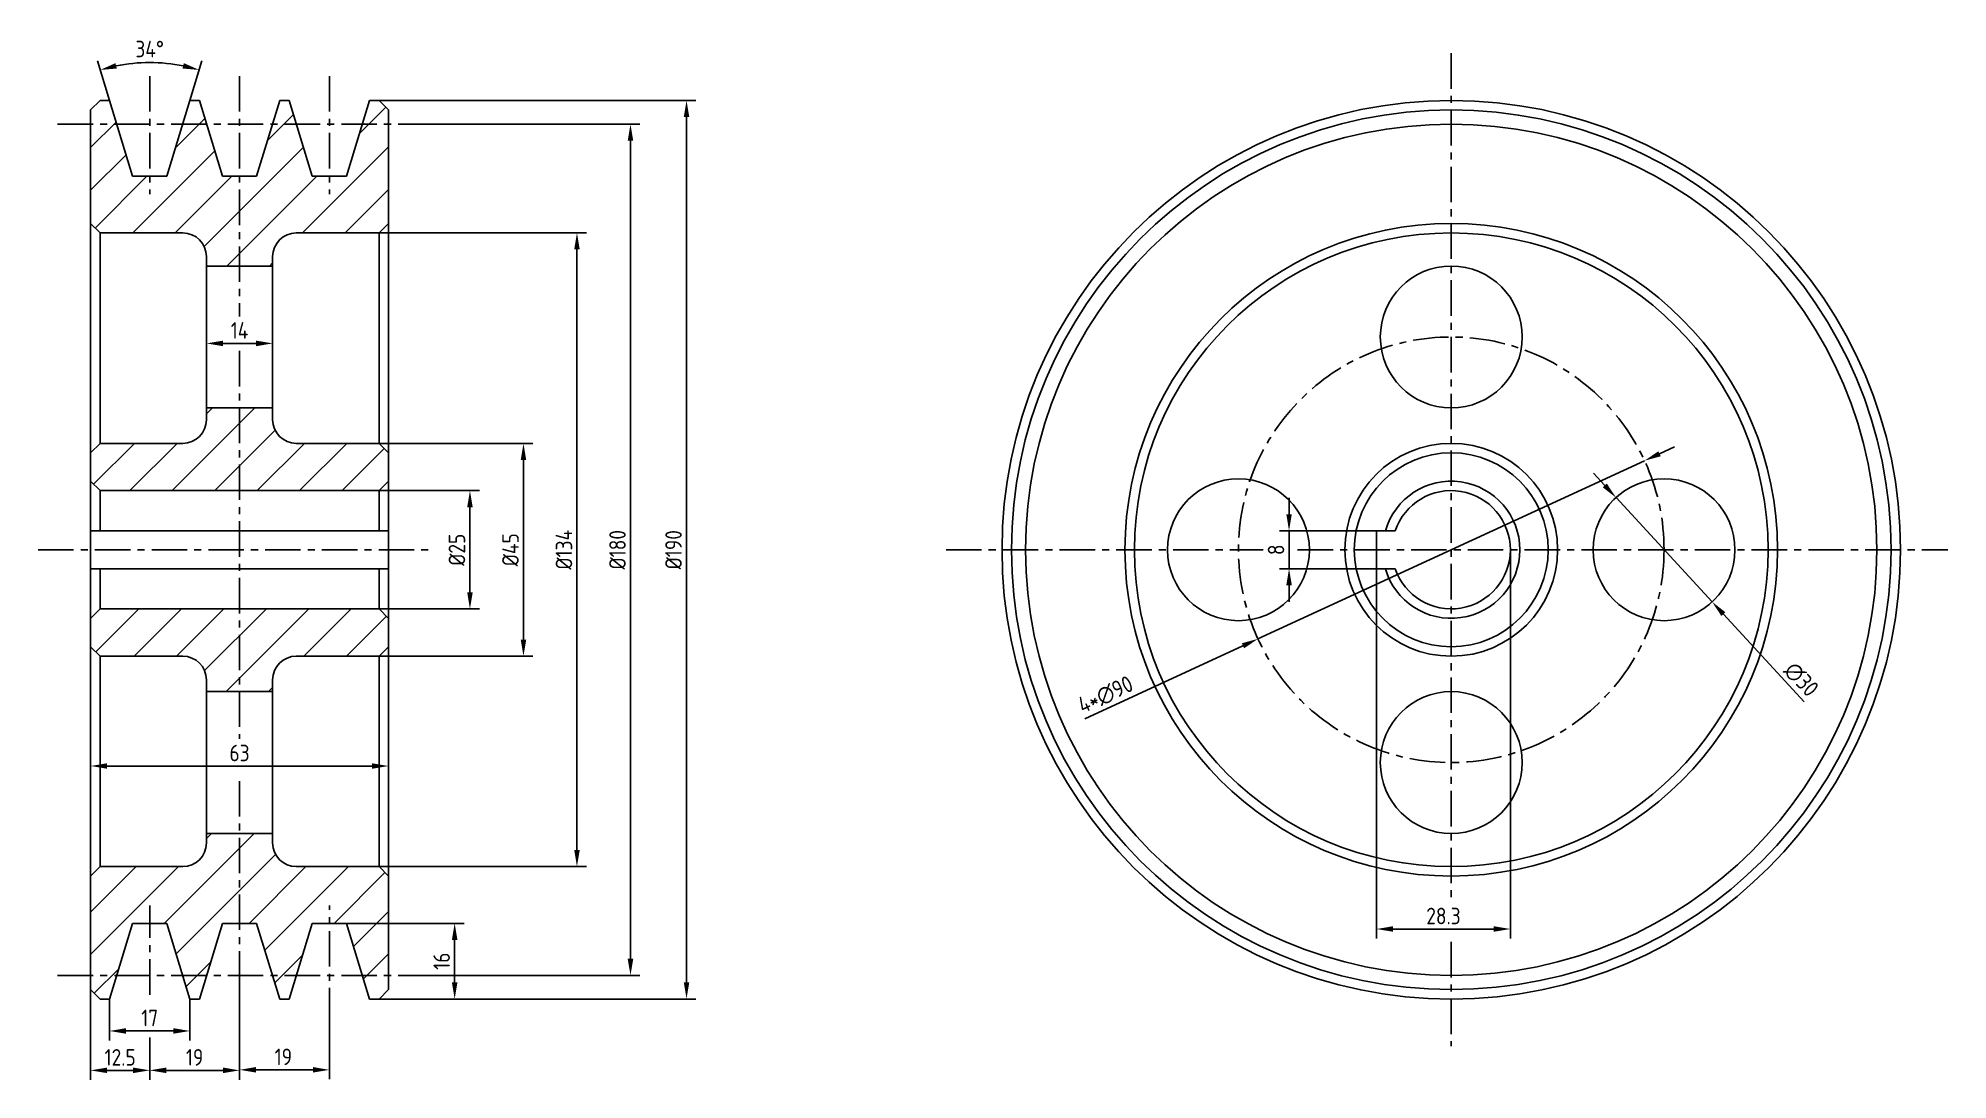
# Model space of a CAD drawing. Header units: millimetres. Extents: x 46 to 450, y 67 to 287.
import ezdxf

# ---------------------------------------------------------------- set-up
doc = ezdxf.new("R2010")
doc.units = ezdxf.units.MM
doc.header["$LTSCALE"] = 6
doc.linetypes.add('CENTER', pattern=[2, 1.25, -0.25, 0.25, -0.25])
doc.layers.add('点画线', color=1, linetype='CENTER')
doc.layers.add('细实线', color=5, linetype='Continuous')
doc.styles.add('工程字35', font='gbenor.shx', dxfattribs={"height": 3.5, "bigfont": 'gbcbig.shx'})
doc.dimstyles.new('尺寸35', dxfattribs={"dimtxt": 3.5, "dimasz": 3.5, "dimexe": 2, "dimexo": 0, "dimgap": 1, "dimtad": 1, "dimdec": 0, "dimdsep": 46, "dimtxsty": '工程字35', "dimcen": 3.5, "dimaunit": 1, "dimadec": 0, "dimazin": 0, "dimtfac": 1, "dimtdec": 0, "dimtmove": 0, "dimatfit": 3, "dimfxl": 1, "dimarcsym": 0})

# ---------------------------------------------------------------- blocks, each defined once
blk = doc.blocks.new('*D1')
at = {"layer": 'Defpoints', "color": 0}
for p in [(57.18, 158.19), (120.18, 156.19), (120.18, 132.96)]:
    blk.add_point(p, dxfattribs=at)
at = {"layer": '细实线', "color": 0, "lineweight": -2}
for p, q in [((57.18, 158.19), (57.18, 130.96)), ((120.18, 156.19), (120.18, 130.96)), ((60.68, 132.96), (116.68, 132.96))]:
    blk.add_line(p, q, dxfattribs=at)
at = {"layer": '细实线', "color": 0}
for points in [[(60.68, 133.54), (60.68, 132.38), (57.18, 132.96)], [(116.68, 133.54), (116.68, 132.38), (120.18, 132.96)]]:
    blk.add_solid(points, dxfattribs=at)
at = {"layer": '细实线', "color": 0, "insert": (88.68, 135.71), "char_height": 3.5, "attachment_point": 5, "style": '工程字35'}
blk.add_mtext('63', dxfattribs=at)
blk = doc.blocks.new('*D2')
at = {"layer": 'Defpoints', "color": 0}
for p in [(111.28, 99.69), (116.18, 83.69), (134.17, 83.69)]:
    blk.add_point(p, dxfattribs=at)
at = {"layer": '细实线', "color": 0, "lineweight": -2}
for p, q in [((111.28, 99.69), (136.17, 99.69)), ((134.17, 96.19), (134.17, 87.19)), ((116.18, 83.69), (136.17, 83.69))]:
    blk.add_line(p, q, dxfattribs=at)
at = {"layer": '细实线', "color": 0}
for points in [[(133.59, 96.19), (134.75, 96.19), (134.17, 99.69)], [(133.59, 87.19), (134.75, 87.19), (134.17, 83.69)]]:
    blk.add_solid(points, dxfattribs=at)
at = {"layer": '细实线', "color": 0, "insert": (131.42, 91.69), "char_height": 3.5, "attachment_point": 5, "rotation": 90, "style": '工程字35'}
blk.add_mtext('16', dxfattribs=at)
blk = doc.blocks.new('*D3')
at = {"layer": 'Defpoints', "color": 0}
for p in [(88.68, 88.69), (107.68, 78.53), (107.68, 68.71)]:
    blk.add_point(p, dxfattribs=at)
at = {"layer": '细实线', "color": 0, "lineweight": -2}
for p, q in [((88.68, 88.69), (88.68, 66.71)), ((107.68, 78.53), (107.68, 66.71)), ((92.18, 68.71), (104.18, 68.71))]:
    blk.add_line(p, q, dxfattribs=at)
at = {"layer": '细实线', "color": 0}
for points in [[(92.18, 69.3), (92.18, 68.13), (88.68, 68.71)], [(104.18, 69.3), (104.18, 68.13), (107.68, 68.71)]]:
    blk.add_solid(points, dxfattribs=at)
at = {"layer": '细实线', "color": 0, "insert": (97.94, 71.46), "char_height": 3.5, "attachment_point": 5, "style": '工程字35'}
blk.add_mtext('19', dxfattribs=at)
blk = doc.blocks.new('*D4')
at = {"layer": 'Defpoints', "color": 0}
for p in [(57.18, 85.69), (69.68, 75.54), (57.18, 68.6)]:
    blk.add_point(p, dxfattribs=at)
at = {"layer": '细实线', "color": 0, "lineweight": -2}
for p, q in [((57.18, 85.69), (57.18, 66.6)), ((69.68, 75.54), (69.68, 66.6)), ((66.18, 68.6), (60.68, 68.6))]:
    blk.add_line(p, q, dxfattribs=at)
at = {"layer": '细实线', "color": 0}
for points in [[(60.68, 69.19), (60.68, 68.02), (57.18, 68.6)], [(66.18, 69.19), (66.18, 68.02), (69.68, 68.6)]]:
    blk.add_solid(points, dxfattribs=at)
at = {"layer": '细实线', "color": 0, "insert": (63.43, 71.35), "char_height": 3.5, "attachment_point": 5, "style": '工程字35'}
blk.add_mtext('12.5', dxfattribs=at)
blk = doc.blocks.new('*D5')
at = {"layer": 'Defpoints', "color": 0}
for p in [(95.68, 222.33), (81.68, 206.19), (95.68, 206.19)]:
    blk.add_point(p, dxfattribs=at)
at = {"layer": '细实线', "color": 0, "lineweight": -2}
for p, q in [((81.68, 206.19), (81.68, 224.33)), ((85.18, 222.33), (92.18, 222.33)), ((95.68, 206.19), (95.68, 224.33))]:
    blk.add_line(p, q, dxfattribs=at)
at = {"layer": '细实线', "color": 0}
for points in [[(85.18, 222.91), (85.18, 221.74), (81.68, 222.33)], [(92.18, 222.91), (92.18, 221.74), (95.68, 222.33)]]:
    blk.add_solid(points, dxfattribs=at)
at = {"layer": '细实线', "color": 0, "insert": (88.68, 225.08), "char_height": 3.5, "attachment_point": 5, "style": '工程字35'}
blk.add_mtext('14', dxfattribs=at)
blk = doc.blocks.new('*D6')
at = {"layer": 'Defpoints', "color": 0}
for p in [(118.18, 273.69), (118.18, 83.69), (183.2, 83.69)]:
    blk.add_point(p, dxfattribs=at)
at = {"layer": '细实线', "color": 0, "lineweight": -2}
for p, q in [((118.18, 273.69), (185.2, 273.69)), ((183.2, 270.19), (183.2, 87.19)), ((118.18, 83.69), (185.2, 83.69))]:
    blk.add_line(p, q, dxfattribs=at)
at = {"layer": '细实线', "color": 0}
for points in [[(182.62, 270.19), (183.78, 270.19), (183.2, 273.69)], [(182.62, 87.19), (183.78, 87.19), (183.2, 83.69)]]:
    blk.add_solid(points, dxfattribs=at)
at = {"layer": '细实线', "color": 0, "insert": (180.45, 178.69), "char_height": 3.5, "attachment_point": 5, "rotation": 90, "style": '工程字35'}
blk.add_mtext('%%c190', dxfattribs=at)
blk = doc.blocks.new('*D7')
at = {"layer": 'Defpoints', "color": 0}
for p in [(129.71, 268.69), (129.71, 88.69), (171.35, 88.69)]:
    blk.add_point(p, dxfattribs=at)
at = {"layer": '细实线', "color": 0, "lineweight": -2}
for p, q in [((129.71, 268.69), (173.35, 268.69)), ((171.35, 265.19), (171.35, 92.19)), ((129.71, 88.69), (173.35, 88.69))]:
    blk.add_line(p, q, dxfattribs=at)
at = {"layer": '细实线', "color": 0}
for points in [[(170.76, 265.19), (171.93, 265.19), (171.35, 268.69)], [(170.76, 92.19), (171.93, 92.19), (171.35, 88.69)]]:
    blk.add_solid(points, dxfattribs=at)
at = {"layer": '细实线', "color": 0, "insert": (168.6, 178.69), "char_height": 3.5, "attachment_point": 5, "rotation": 90, "style": '工程字35'}
blk.add_mtext('%%c180', dxfattribs=at)
blk = doc.blocks.new('*D8')
at = {"layer": 'Defpoints', "color": 0}
for p in [(118.18, 245.69), (118.18, 111.69), (160.03, 111.69)]:
    blk.add_point(p, dxfattribs=at)
at = {"layer": '细实线', "color": 0, "lineweight": -2}
for p, q in [((118.18, 245.69), (162.03, 245.69)), ((160.03, 242.19), (160.03, 115.19)), ((118.18, 111.69), (162.03, 111.69))]:
    blk.add_line(p, q, dxfattribs=at)
at = {"layer": '细实线', "color": 0}
for points in [[(159.45, 242.19), (160.62, 242.19), (160.03, 245.69)], [(159.45, 115.19), (160.62, 115.19), (160.03, 111.69)]]:
    blk.add_solid(points, dxfattribs=at)
at = {"layer": '细实线', "color": 0, "insert": (157.28, 178.69), "char_height": 3.5, "attachment_point": 5, "rotation": 90, "style": '工程字35'}
blk.add_mtext('%%c134', dxfattribs=at)
blk = doc.blocks.new('*D9')
at = {"layer": 'Defpoints', "color": 0}
for p in [(118.18, 201.19), (148.72, 201.19), (118.18, 156.19)]:
    blk.add_point(p, dxfattribs=at)
at = {"layer": '细实线', "color": 0, "lineweight": -2}
for p, q in [((118.18, 201.19), (150.72, 201.19)), ((148.72, 159.69), (148.72, 197.69)), ((118.18, 156.19), (150.72, 156.19))]:
    blk.add_line(p, q, dxfattribs=at)
at = {"layer": '细实线', "color": 0}
for points in [[(148.14, 197.69), (149.3, 197.69), (148.72, 201.19)], [(148.14, 159.69), (149.3, 159.69), (148.72, 156.19)]]:
    blk.add_solid(points, dxfattribs=at)
at = {"layer": '细实线', "color": 0, "insert": (145.97, 178.69), "char_height": 3.5, "attachment_point": 5, "rotation": 90, "style": '工程字35'}
blk.add_mtext('%%c45', dxfattribs=at)
blk = doc.blocks.new('*D10')
at = {"layer": 'Defpoints', "color": 0}
for p in [(118.18, 191.19), (118.18, 166.19), (137.4, 166.19)]:
    blk.add_point(p, dxfattribs=at)
at = {"layer": '细实线', "color": 0, "lineweight": -2}
for p, q in [((118.18, 191.19), (139.4, 191.19)), ((137.4, 187.69), (137.4, 169.69)), ((118.18, 166.19), (139.4, 166.19))]:
    blk.add_line(p, q, dxfattribs=at)
at = {"layer": '细实线', "color": 0}
for points in [[(136.82, 187.69), (137.99, 187.69), (137.4, 191.19)], [(136.82, 169.69), (137.99, 169.69), (137.4, 166.19)]]:
    blk.add_solid(points, dxfattribs=at)
at = {"layer": '细实线', "color": 0, "insert": (134.65, 178.69), "char_height": 3.5, "attachment_point": 5, "rotation": 90, "style": '工程字35'}
blk.add_mtext('%%c25', dxfattribs=at)
blk = doc.blocks.new('*D11')
at = {"layer": 'Defpoints', "color": 0}
for p in [(73.22, 281.55), (61.18, 273.69), (78.18, 273.69), (66.07, 257.69), (73.28, 257.69)]:
    blk.add_point(p, dxfattribs=at)
at = {"layer": '细实线', "color": 0, "lineweight": -2}
for p, q in [((61.18, 273.69), (58.61, 282.08)), ((78.18, 273.69), (80.74, 282.08))]:
    blk.add_line(p, q, dxfattribs=at)
blk.add_arc((69.68, 245.89), 35.84, 78.5971, 101.4029, dxfattribs=at)
at = {"layer": '细实线', "color": 0}
for points in [[(62.73, 280.46), (62.45, 281.59), (59.2, 280.16)], [(76.91, 281.59), (76.62, 280.46), (80.16, 280.16)]]:
    blk.add_solid(points, dxfattribs=at)
at = {"layer": '细实线', "color": 0, "insert": (69.68, 284.58), "char_height": 3.5, "attachment_point": 5, "style": '工程字35'}
blk.add_mtext('34°', dxfattribs=at)
blk = doc.blocks.new('*D12')
at = {"layer": 'Defpoints', "color": 0}
for p in [(385.78, 197.53), (304.04, 159.85)]:
    blk.add_point(p, dxfattribs=at)
at = {"layer": '细实线', "color": 0, "lineweight": -2}
for p, q in [((388.96, 198.99), (392.13, 200.46)), ((385.78, 197.53), (304.04, 159.85)), ((267.41, 142.96), (300.87, 158.38))]:
    blk.add_line(p, q, dxfattribs=at)
at = {"layer": '细实线', "color": 0}
for points in [[(388.71, 199.52), (389.2, 198.46), (385.78, 197.53)], [(300.62, 158.91), (301.11, 157.85), (304.04, 159.85)]]:
    blk.add_solid(points, dxfattribs=at)
at = {"layer": '细实线', "color": 0, "insert": (271.81, 148.02), "char_height": 3.5, "attachment_point": 5, "rotation": 24.7503, "style": '工程字35'}
blk.add_mtext('4*∅90', dxfattribs=at)
blk = doc.blocks.new('*D13')
at = {"layer": 'Defpoints', "color": 0}
for p in [(379.75, 189.72), (400.08, 167.66)]:
    blk.add_point(p, dxfattribs=at)
at = {"layer": '细实线', "color": 0, "lineweight": -2}
for p, q in [((377.37, 192.29), (375, 194.87)), ((379.75, 189.72), (400.08, 167.66)), ((419.57, 146.51), (402.45, 165.09))]:
    blk.add_line(p, q, dxfattribs=at)
at = {"layer": '细实线', "color": 0}
for points in [[(377.8, 192.69), (376.94, 191.9), (379.75, 189.72)], [(402.88, 165.48), (402.02, 164.69), (400.08, 167.66)]]:
    blk.add_solid(points, dxfattribs=at)
at = {"layer": '细实线', "color": 0, "insert": (418.93, 151.26), "char_height": 3.5, "attachment_point": 5, "rotation": 312.6641, "style": '工程字35'}
blk.add_mtext('∅30', dxfattribs=at)
blk = doc.blocks.new('*D14')
at = {"layer": 'Defpoints', "color": 0}
for p in [(329.11, 178.69), (357.41, 178.69), (357.41, 98.49)]:
    blk.add_point(p, dxfattribs=at)
at = {"layer": '细实线', "color": 0, "lineweight": -2}
for p, q in [((329.11, 178.69), (329.11, 96.49)), ((357.41, 178.69), (357.41, 96.49)), ((332.61, 98.49), (353.91, 98.49))]:
    blk.add_line(p, q, dxfattribs=at)
at = {"layer": '细实线', "color": 0}
for points in [[(332.61, 99.08), (332.61, 97.91), (329.11, 98.49)], [(353.91, 99.08), (353.91, 97.91), (357.41, 98.49)]]:
    blk.add_solid(points, dxfattribs=at)
at = {"layer": '细实线', "color": 0, "insert": (343.26, 101.24), "char_height": 3.5, "attachment_point": 5, "style": '工程字35'}
blk.add_mtext('28.3', dxfattribs=at)
blk = doc.blocks.new('*D15')
at = {"layer": 'Defpoints', "color": 0}
for p in [(329.11, 182.69), (310.61, 174.69), (329.11, 174.69)]:
    blk.add_point(p, dxfattribs=at)
at = {"layer": '细实线', "color": 0, "lineweight": -2}
for p, q in [((310.61, 186.19), (310.61, 189.69)), ((329.11, 182.69), (308.61, 182.69)), ((310.61, 182.69), (310.61, 174.69)), ((329.11, 174.69), (308.61, 174.69)), ((310.61, 171.19), (310.61, 167.69))]:
    blk.add_line(p, q, dxfattribs=at)
at = {"layer": '细实线', "color": 0}
for points in [[(310.03, 186.19), (311.19, 186.19), (310.61, 182.69)], [(310.03, 171.19), (311.19, 171.19), (310.61, 174.69)]]:
    blk.add_solid(points, dxfattribs=at)
at = {"layer": '细实线', "color": 0, "insert": (307.86, 178.69), "char_height": 3.5, "attachment_point": 5, "rotation": 90, "style": '工程字35'}
blk.add_mtext('8', dxfattribs=at)
blk = doc.blocks.new('*D16')
at = {"layer": 'Defpoints', "color": 0}
for p in [(69.68, 74.55), (88.68, 68.71), (88.68, 68.6)]:
    blk.add_point(p, dxfattribs=at)
at = {"layer": '细实线', "color": 0, "lineweight": -2}
for p, q in [((69.68, 74.55), (69.68, 66.6)), ((88.68, 68.71), (88.68, 66.6)), ((73.18, 68.6), (85.18, 68.6))]:
    blk.add_line(p, q, dxfattribs=at)
at = {"layer": '细实线', "color": 0}
for points in [[(73.18, 69.19), (73.18, 68.02), (69.68, 68.6)], [(85.18, 69.19), (85.18, 68.02), (88.68, 68.6)]]:
    blk.add_solid(points, dxfattribs=at)
at = {"layer": '细实线', "color": 0, "insert": (79.18, 71.35), "char_height": 3.5, "attachment_point": 5, "style": '工程字35'}
blk.add_mtext('19', dxfattribs=at)
blk = doc.blocks.new('*D17')
at = {"layer": 'Defpoints', "color": 0}
for p in [(61.18, 83.69), (78.18, 83.69), (78.18, 76.93)]:
    blk.add_point(p, dxfattribs=at)
at = {"layer": '细实线', "color": 0, "lineweight": -2}
for p, q in [((61.18, 83.69), (61.18, 74.93)), ((78.18, 83.69), (78.18, 74.93)), ((64.68, 76.93), (74.68, 76.93))]:
    blk.add_line(p, q, dxfattribs=at)
at = {"layer": '细实线', "color": 0}
for points in [[(64.68, 77.52), (64.68, 76.35), (61.18, 76.93)], [(74.68, 77.52), (74.68, 76.35), (78.18, 76.93)]]:
    blk.add_solid(points, dxfattribs=at)
at = {"layer": '细实线', "color": 0, "insert": (69.68, 79.68), "char_height": 3.5, "attachment_point": 5, "style": '工程字35'}
blk.add_mtext('17', dxfattribs=at)

msp = doc.modelspace()

# ---------------------------------------------------------------- hatches: boundary and pattern name
at = {"layer": '细实线'}
h = msp.add_hatch(dxfattribs=at)
h.set_pattern_fill('ANSI31', color=256, scale=2, style=0)
h.paths.add_polyline_path([(120.18, 271.69), (118.18, 273.69), (116.18, 273.69), (114.65, 268.69), (120.18, 268.69)])
h.paths.add_polyline_path([(99.18, 273.69), (97.18, 273.69), (95.65, 268.69), (100.7, 268.69)])
h.paths.add_polyline_path([(80.18, 273.69), (78.18, 273.69), (76.65, 268.69), (81.7, 268.69)])
h.paths.add_polyline_path([(61.18, 273.69), (59.18, 273.69), (57.18, 271.69), (57.18, 268.69), (62.7, 268.69)])
h.paths.add_polyline_path([(88.68, 257.69), (85.07, 257.69), (81.7, 268.69), (76.65, 268.69), (73.28, 257.69), (66.07, 257.69), (62.7, 268.69), (57.18, 268.69), (57.18, 247.69), (59.18, 245.69), (76.68, 245.69, -0.414214), (81.68, 240.69), (81.68, 238.69), (88.68, 238.69)])
h.paths.add_polyline_path([(120.18, 268.69), (114.65, 268.69), (111.28, 257.69), (104.07, 257.69), (100.7, 268.69), (95.65, 268.69), (92.28, 257.69), (88.68, 257.69), (88.68, 238.69), (95.68, 238.69), (95.68, 240.69, -0.414214), (100.68, 245.69), (118.18, 245.69), (120.18, 247.69)])
h.paths.add_polyline_path([(120.18, 199.19), (118.18, 201.19), (100.68, 201.19, -0.414214), (95.68, 206.19), (95.68, 208.69), (88.68, 208.69), (88.68, 191.19), (118.18, 191.19), (120.18, 193.19)])
h.paths.add_polyline_path([(88.68, 208.69), (81.68, 208.69), (81.68, 206.19, -0.414214), (76.68, 201.19), (59.18, 201.19), (57.18, 199.19), (57.18, 193.19), (59.18, 191.19), (88.68, 191.19)])
h.paths.add_polyline_path([(88.68, 166.19), (59.18, 166.19), (57.18, 164.19), (57.18, 158.19), (59.18, 156.19), (76.68, 156.19, -0.414214), (81.68, 151.19), (81.68, 148.69), (88.68, 148.69)])
h.paths.add_polyline_path([(120.18, 164.19), (118.18, 166.19), (88.68, 166.19), (88.68, 148.69), (95.68, 148.69), (95.68, 151.19, -0.414214), (100.68, 156.19), (118.18, 156.19), (120.18, 158.19)])
h.paths.add_polyline_path([(120.18, 109.69), (118.18, 111.69), (100.68, 111.69, -0.414214), (95.68, 116.69), (95.68, 118.69), (88.68, 118.69), (88.68, 99.69), (92.28, 99.69), (95.65, 88.69), (100.7, 88.69), (104.07, 99.69), (111.28, 99.69), (114.65, 88.69), (120.18, 88.69)])
h.paths.add_polyline_path([(88.68, 118.69), (81.68, 118.69), (81.68, 116.69, -0.414214), (76.68, 111.69), (59.18, 111.69), (57.18, 109.69), (57.18, 88.69), (62.7, 88.69), (66.07, 99.69), (73.28, 99.69), (76.65, 88.69), (81.7, 88.69), (85.07, 99.69), (88.68, 99.69)])
h.paths.add_polyline_path([(62.7, 88.69), (57.18, 88.69), (57.18, 85.69), (59.18, 83.69), (61.18, 83.69)])
h.paths.add_polyline_path([(81.7, 88.69), (76.65, 88.69), (78.18, 83.69), (80.18, 83.69)])
h.paths.add_polyline_path([(100.7, 88.69), (95.65, 88.69), (97.18, 83.69), (99.18, 83.69)])
h.paths.add_polyline_path([(120.18, 88.69), (114.65, 88.69), (116.18, 83.69), (118.18, 83.69), (120.18, 85.69)])

# ---------------------------------------------------------------- linework, layer by layer
for p, q in [((57.18, 271.69), (59.18, 273.69)), ((57.18, 271.69), (57.18, 85.69)), ((61.18, 273.69), (59.18, 273.69)), ((61.18, 273.69), (66.07, 257.69)), ((78.18, 273.69), (73.28, 257.69)), ((80.18, 273.69), (78.18, 273.69)), ((80.18, 273.69), (85.07, 257.69)), ((97.18, 273.69), (92.28, 257.69)), ((99.18, 273.69), (97.18, 273.69)), ((99.18, 273.69), (104.07, 257.69)), ((116.18, 273.69), (111.28, 257.69)), ((118.18, 273.69), (116.18, 273.69)), ((118.18, 273.69), (120.18, 271.69)), ((120.18, 271.69), (120.18, 85.69)), ((73.28, 257.69), (66.07, 257.69)), ((92.28, 257.69), (85.07, 257.69)), ((111.28, 257.69), (104.07, 257.69)), ((57.18, 247.69), (59.18, 245.69)), ((120.18, 247.69), (118.18, 245.69)), ((59.18, 245.69), (59.18, 201.19)), ((76.68, 245.69), (59.18, 245.69)), ((118.18, 245.69), (100.68, 245.69)), ((118.18, 245.69), (118.18, 201.19)), ((81.68, 240.69), (81.68, 206.19)), ((95.68, 238.69), (81.68, 238.69)), ((95.68, 240.69), (95.68, 206.19)), ((95.68, 208.69), (81.68, 208.69)), ((59.18, 201.19), (57.18, 199.19)), ((76.68, 201.19), (59.18, 201.19)), ((118.18, 201.19), (100.68, 201.19)), ((118.18, 201.19), (120.18, 199.19)), ((57.18, 193.19), (59.18, 191.19)), ((59.18, 191.19), (59.18, 182.69)), ((118.18, 191.19), (59.18, 191.19)), ((118.18, 191.19), (120.18, 193.19)), ((118.18, 191.19), (118.18, 182.69)), ((120.18, 182.69), (57.18, 182.69)), ((329.11, 182.69), (329.11, 174.69)), ((329.11, 182.69), (333.07, 182.69)), ((120.18, 174.69), (57.18, 174.69)), ((59.18, 166.19), (59.18, 174.69)), ((118.18, 166.19), (118.18, 174.69)), ((329.11, 174.69), (333.07, 174.69)), ((57.18, 164.19), (59.18, 166.19)), ((118.18, 166.19), (59.18, 166.19)), ((118.18, 166.19), (120.18, 164.19)), ((59.18, 156.19), (57.18, 158.19)), ((118.18, 156.19), (120.18, 158.19)), ((76.68, 156.19), (59.18, 156.19)), ((59.18, 111.69), (59.18, 156.19)), ((118.18, 156.19), (100.68, 156.19)), ((118.18, 111.69), (118.18, 156.19)), ((81.68, 116.69), (81.68, 151.19)), ((95.68, 116.69), (95.68, 151.19)), ((95.68, 148.69), (81.68, 148.69)), ((95.68, 118.69), (81.68, 118.69)), ((57.18, 109.69), (59.18, 111.69)), ((76.68, 111.69), (59.18, 111.69)), ((118.18, 111.69), (100.68, 111.69)), ((120.18, 109.69), (118.18, 111.69)), ((61.18, 83.69), (66.07, 99.69)), ((73.28, 99.69), (66.07, 99.69)), ((78.18, 83.69), (73.28, 99.69)), ((80.18, 83.69), (85.07, 99.69)), ((92.28, 99.69), (85.07, 99.69)), ((97.18, 83.69), (92.28, 99.69)), ((99.18, 83.69), (104.07, 99.69)), ((111.28, 99.69), (104.07, 99.69)), ((116.18, 83.69), (111.28, 99.69)), ((57.18, 85.69), (59.18, 83.69)), ((118.18, 83.69), (120.18, 85.69)), ((59.18, 83.69), (61.18, 83.69)), ((78.18, 83.69), (80.18, 83.69)), ((97.18, 83.69), (99.18, 83.69)), ((116.18, 83.69), (118.18, 83.69))]:
    msp.add_line(p, q)
for centre, radius in [((344.91, 178.69), 95), ((344.91, 178.69), 93), ((344.91, 178.69), 90), ((344.91, 178.69), 69), ((344.91, 178.69), 67), ((344.91, 223.69), 15), ((344.91, 178.69), 22.5), ((344.91, 178.69), 20.5), ((299.91, 178.69), 15), ((389.91, 178.69), 15), ((344.91, 133.69), 15)]:
    msp.add_circle(centre, radius)
for centre, radius, start, end in [((76.68, 240.69), 5, 0, 90), ((100.68, 240.69), 5, 90, 180), ((76.68, 206.19), 5, 270, 0), ((100.68, 206.19), 5, 180, 270), ((344.91, 178.69), 14.5, 196.0134, 163.9866), ((344.91, 178.69), 12.5, 198.6629, 161.3371), ((76.68, 151.19), 5, 0, 90), ((100.68, 151.19), 5, 90, 180), ((76.68, 116.69), 5, 270, 0), ((100.68, 116.69), 5, 180, 270)]:
    msp.add_arc(centre, radius, start, end)
at = {"layer": '点画线'}
for p, q in [((344.91, 283.69), (344.91, 104.12)), ((69.68, 278.85), (69.68, 253.9)), ((88.68, 278.85), (88.68, 227.99)), ((107.68, 278.85), (107.68, 253.9)), ((129.71, 268.69), (49.98, 268.69)), ((88.68, 220.73), (88.68, 138.72)), ((46.1, 178.69), (129.15, 178.69)), ((238.08, 178.69), (305.16, 178.69)), ((312.42, 178.69), (449.91, 178.69)), ((88.68, 129.79), (88.68, 75.26)), ((69.68, 84.6), (69.68, 103.48)), ((107.68, 78.53), (107.68, 103.48)), ((344.91, 95.76), (344.91, 73.69)), ((129.71, 88.69), (49.98, 88.69))]:
    msp.add_line(p, q, dxfattribs=at)
msp.add_circle((344.91, 178.69), 45, dxfattribs=at)

# ---------------------------------------------------------------- dimensions: what is measured, and where the dimension line sits
at = {"layer": '细实线'}
dim = msp.add_angular_dim_2l(base=(73.22, 281.55), line1=((78.18, 273.69), (73.28, 257.69)), line2=((61.18, 273.69), (66.07, 257.69)), dimstyle='尺寸35', dxfattribs=at)
dim.commit()
dim.dimension.update_dxf_attribs({"geometry": '*D11', "text_midpoint": (69.68, 284.58)})
for base, p1, p2, text, picture, middle in [((183.2, 83.69), (118.18, 273.69), (118.18, 83.69), '%%c190', '*D6', (180.45, 178.69)), ((171.35, 88.69), (129.71, 268.69), (129.71, 88.69), '%%c180', '*D7', (168.6, 178.69)), ((160.03, 111.69), (118.18, 245.69), (118.18, 111.69), '%%c134', '*D8', (157.28, 178.69)), ((148.72, 201.19), (118.18, 156.19), (118.18, 201.19), '%%c45', '*D9', (145.97, 178.69)), ((137.4, 166.19), (118.18, 191.19), (118.18, 166.19), '%%c25', '*D10', (134.65, 178.69))]:
    dim = msp.add_linear_dim(base=base, p1=p1, p2=p2, angle=90, text=text, dimstyle='尺寸35', dxfattribs=at)
    dim.commit()
    dim.dimension.update_dxf_attribs({"geometry": picture, "text_midpoint": middle})
for base, p1, p2, picture, middle in [((95.68, 222.33), (81.68, 206.19), (95.68, 206.19), '*D5', (88.68, 225.08)), ((120.18, 132.96), (57.18, 158.19), (120.18, 156.19), '*D1', (88.68, 135.71)), ((78.18, 76.93), (61.18, 83.69), (78.18, 83.69), '*D17', (69.68, 79.68)), ((88.68, 68.6), (69.68, 74.55), (88.68, 68.71), '*D16', (79.18, 71.35))]:
    dim = msp.add_linear_dim(base=base, p1=p1, p2=p2, dimstyle='尺寸35', dxfattribs=at)
    dim.commit()
    dim.dimension.update_dxf_attribs({"geometry": picture, "text_midpoint": middle})
dim = msp.add_diameter_dim_2p(p1=(385.78, 197.53), p2=(304.04, 159.85), text='4*<>', dimstyle='尺寸35', dxfattribs=at)
dim.commit()
dim.dimension.update_dxf_attribs({"geometry": '*D12', "text_midpoint": (272.96, 145.52), "dimtype": 163})
dim = msp.add_diameter_dim_2p(p1=(379.75, 189.72), p2=(400.08, 167.66), dimstyle='尺寸35', dxfattribs=at)
dim.commit()
dim.dimension.update_dxf_attribs({"geometry": '*D13', "text_midpoint": (416.91, 149.39), "dimtype": 163})
dim = msp.add_linear_dim(base=(310.61, 174.69), p1=(329.11, 182.69), p2=(329.11, 174.69), angle=90, dimstyle='尺寸35', dxfattribs=at)
dim.commit()
dim.dimension.update_dxf_attribs({"geometry": '*D15', "text_midpoint": (307.86, 178.69)})
dim = msp.add_linear_dim(base=(357.41, 98.49), p1=(329.11, 178.69), p2=(357.41, 178.69), text='28.3', dimstyle='尺寸35', dxfattribs=at)
dim.commit()
dim.dimension.update_dxf_attribs({"geometry": '*D14', "text_midpoint": (343.26, 101.24)})
dim = msp.add_linear_dim(base=(134.17, 83.69), p1=(111.28, 99.69), p2=(116.18, 83.69), angle=90, dimstyle='尺寸35', dxfattribs=at)
dim.commit()
dim.dimension.update_dxf_attribs({"geometry": '*D2', "text_midpoint": (134.17, 91.69), "dimtype": 160})
dim = msp.add_linear_dim(base=(57.18, 68.6), p1=(69.68, 75.54), p2=(57.18, 85.69), text='12.5', dimstyle='尺寸35', dxfattribs=at)
dim.commit()
dim.dimension.update_dxf_attribs({"geometry": '*D4', "text_midpoint": (63.43, 68.6), "dimtype": 160})
dim = msp.add_linear_dim(base=(107.68, 68.71), p1=(88.68, 88.69), p2=(107.68, 78.53), dimstyle='尺寸35', dxfattribs=at)
dim.commit()
dim.dimension.update_dxf_attribs({"geometry": '*D3', "text_midpoint": (97.94, 68.71), "dimtype": 160})

doc.saveas('drawing.dxf')
